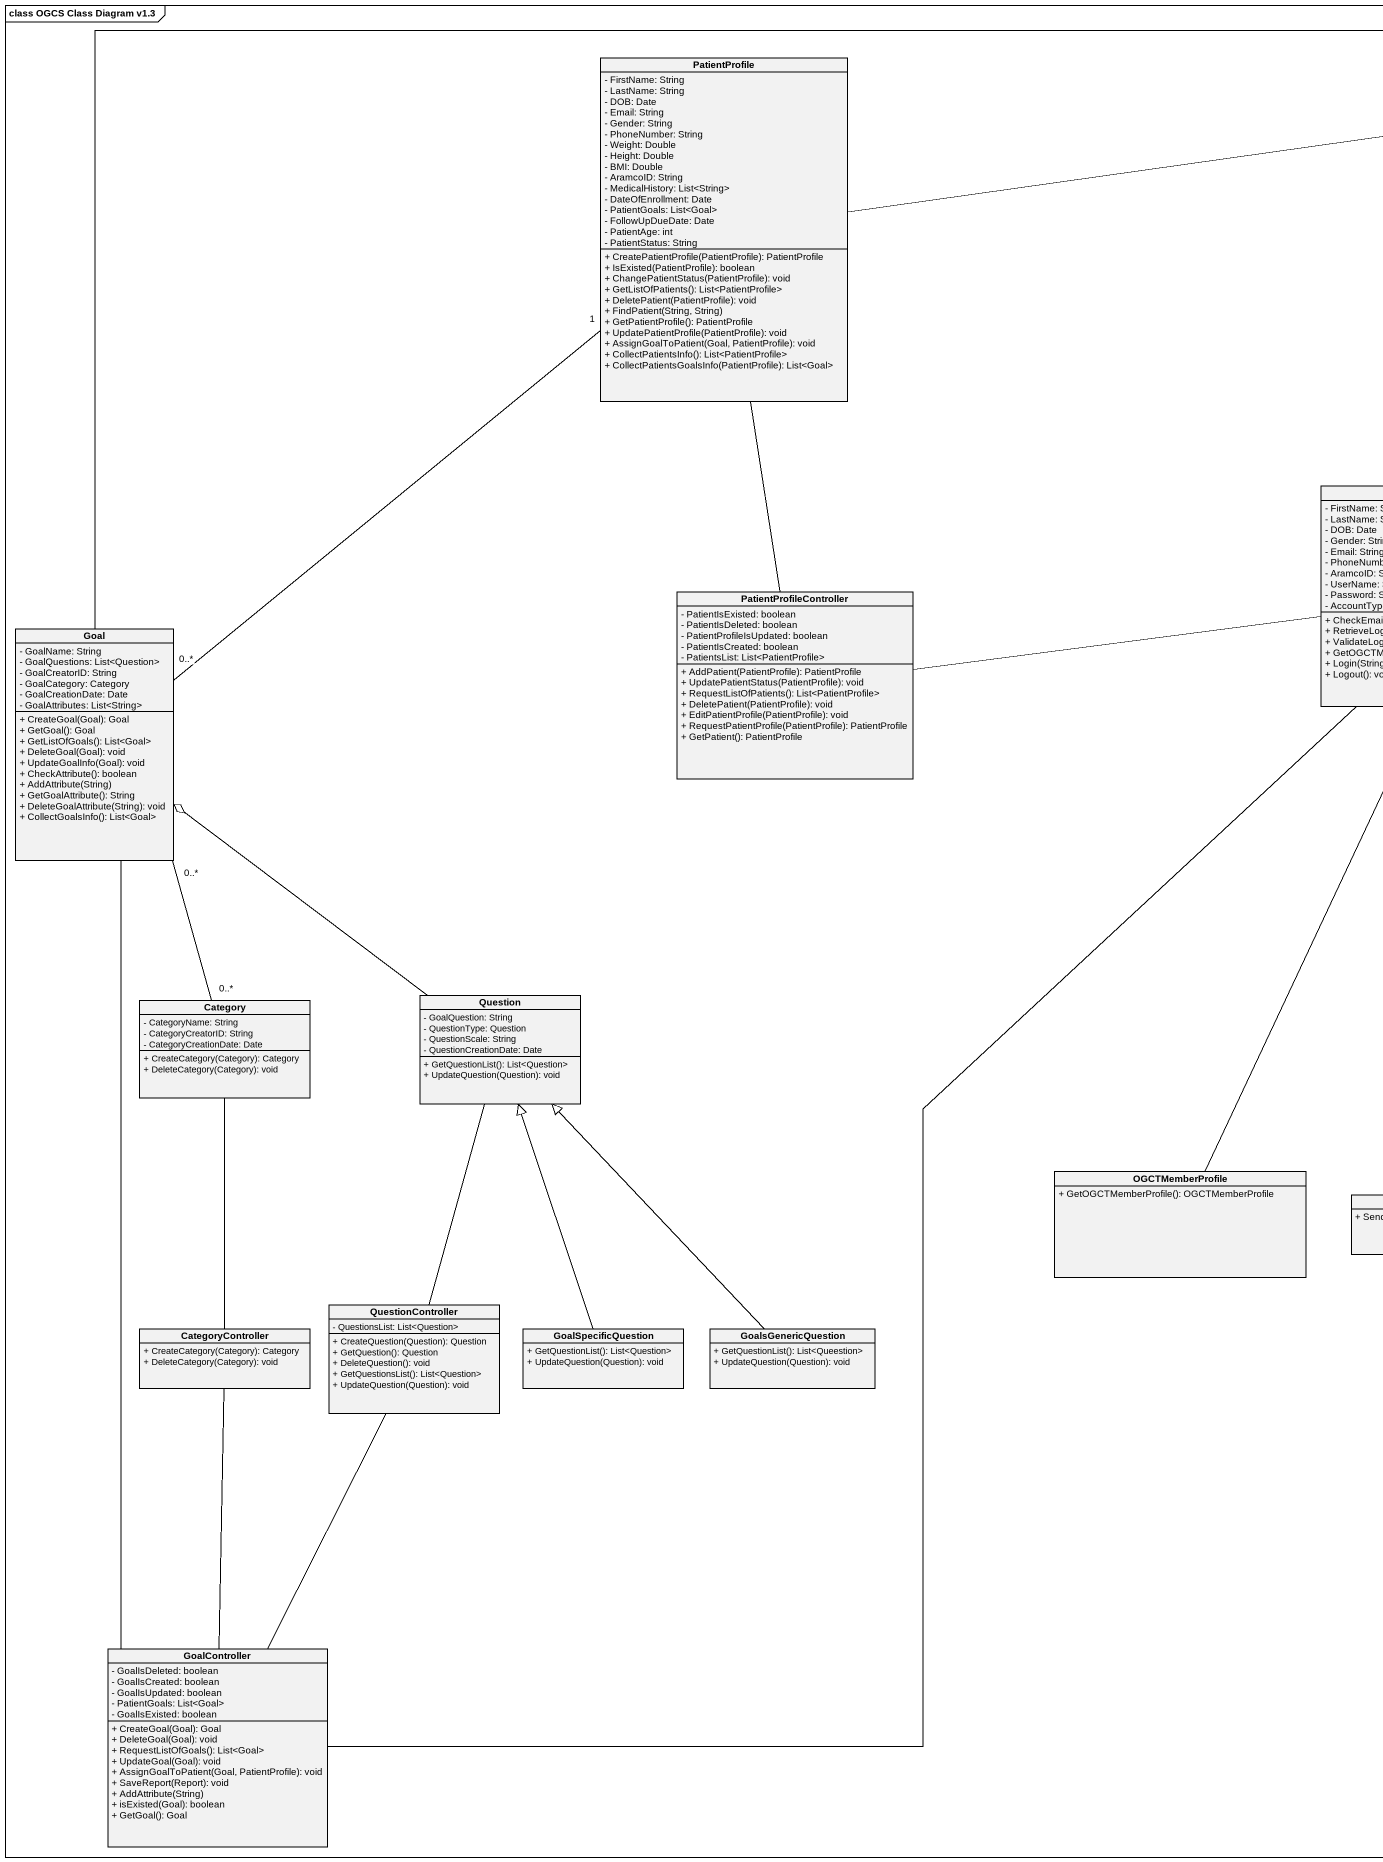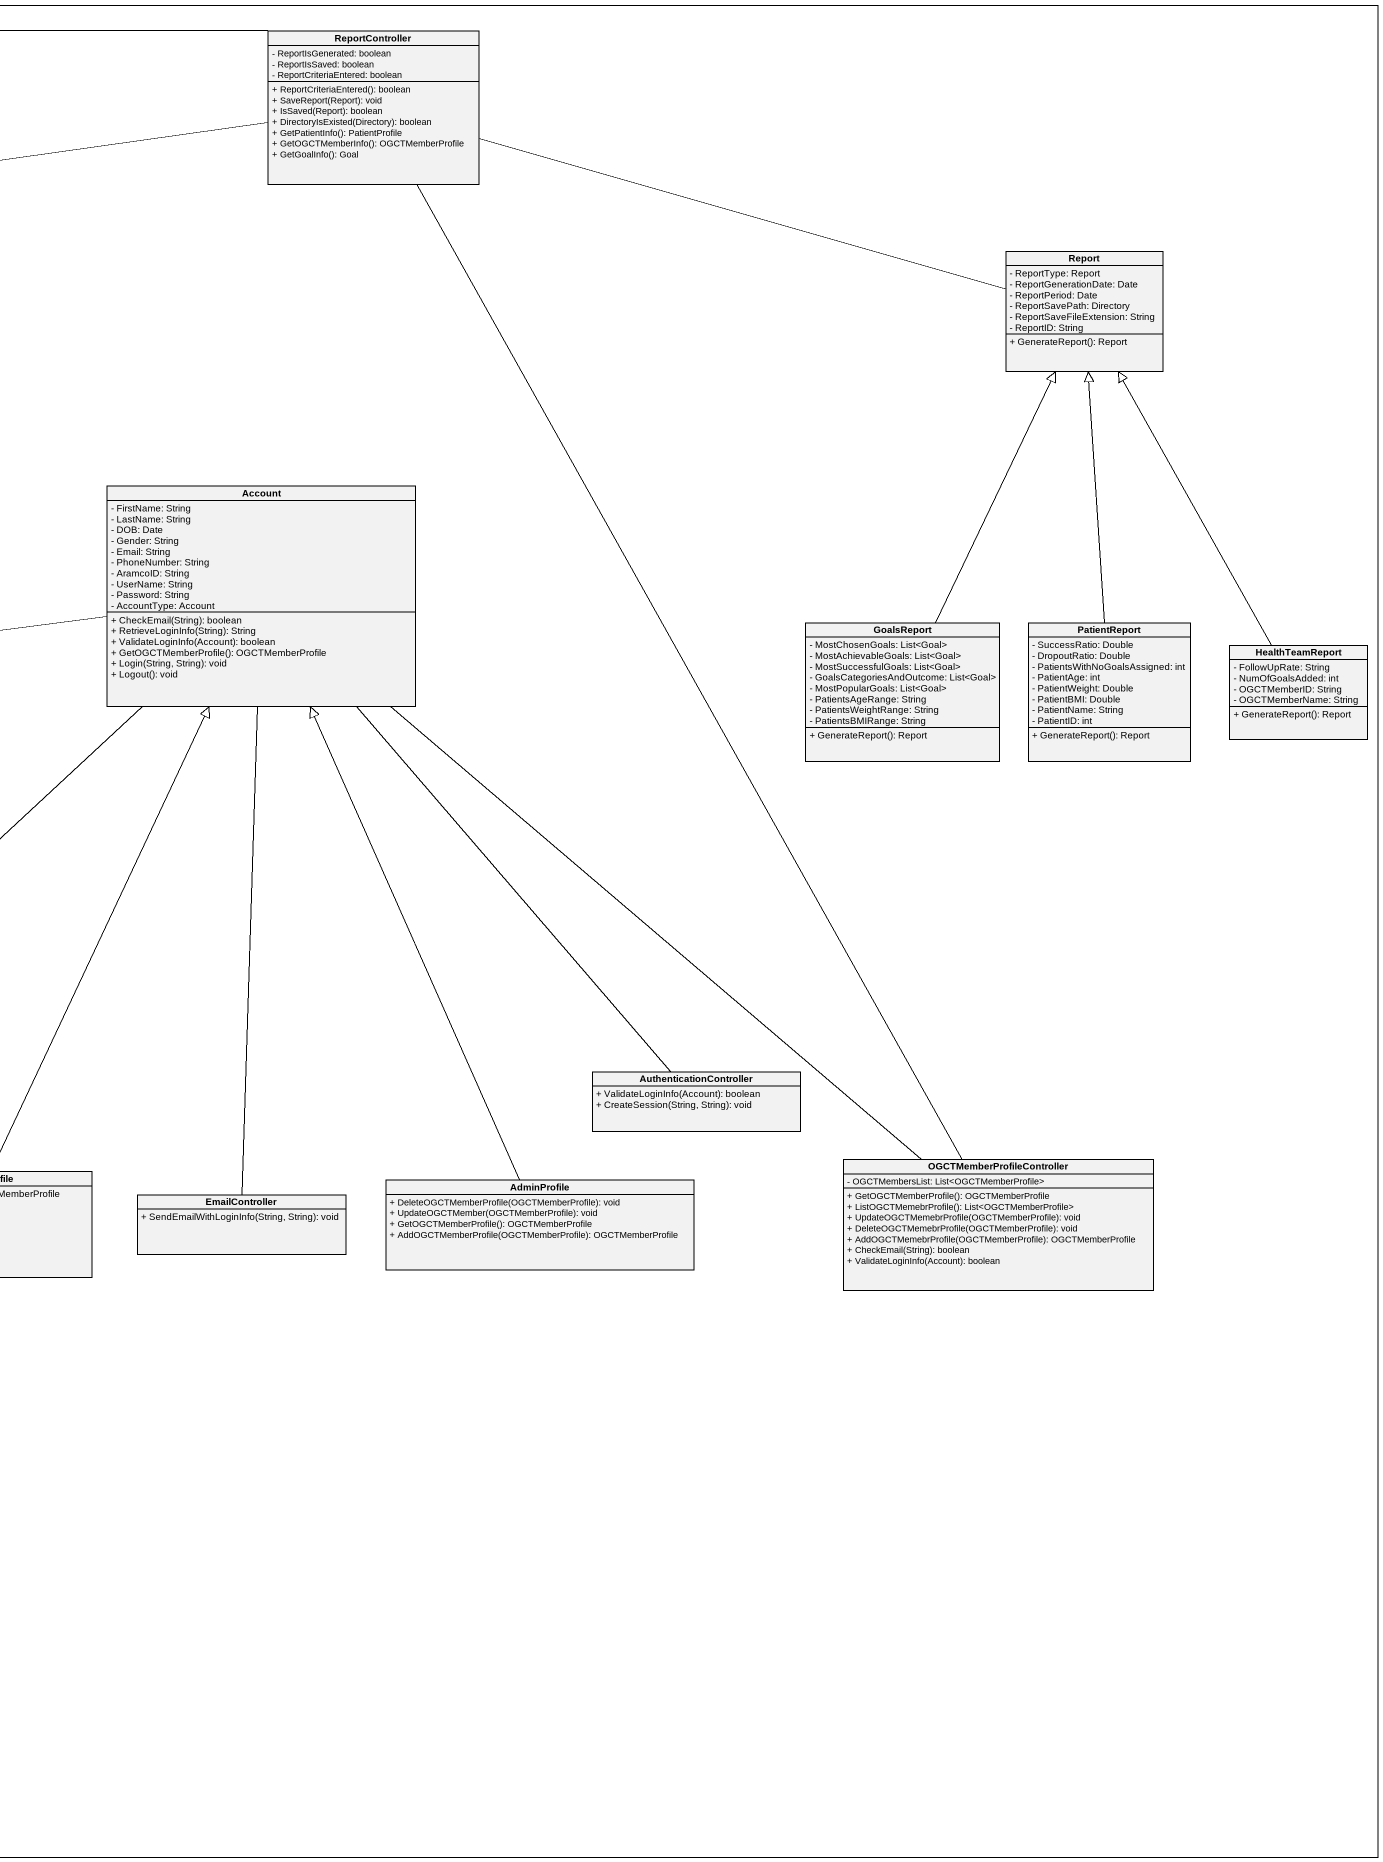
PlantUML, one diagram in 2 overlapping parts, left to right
@startuml
mainframe class OGCS Class Diagram v1.3
hide circle
hide empty members
skinparam classAttributeIconSize 0
class ReportController {
  - ReportIsGenerated: boolean
  - ReportIsSaved: boolean
  - ReportCriteriaEntered: boolean
  + ReportCriteriaEntered(): boolean
  + SaveReport(Report): void
  + IsSaved(Report): boolean
  + DirectoryIsExisted(Directory): boolean
  + GetPatientInfo(): PatientProfile
  + GetOGCTMemberInfo(): OGCTMemberProfile
  + GetGoalInfo(): Goal
}
class PatientProfile {
  - FirstName: String
  - LastName: String
  - DOB: Date
  - Email: String
  - Gender: String
  - PhoneNumber: String
  - Weight: Double
  - Height: Double
  - BMI: Double
  - AramcoID: String
  - MedicalHistory: List<String>
  - DateOfEnrollment: Date
  - PatientGoals: List<Goal>
  - FollowUpDueDate: Date
  - PatientAge: int
  - PatientStatus: String
  + CreatePatientProfile(PatientProfile): PatientProfile
  + IsExisted(PatientProfile): boolean
  + ChangePatientStatus(PatientProfile): void
  + GetListOfPatients(): List<PatientProfile>
  + DeletePatient(PatientProfile): void
  + FindPatient(String, String)
  + GetPatientProfile(): PatientProfile
  + UpdatePatientProfile(PatientProfile): void
  + AssignGoalToPatient(Goal, PatientProfile): void
  + CollectPatientsInfo(): List<PatientProfile>
  + CollectPatientsGoalsInfo(PatientProfile): List<Goal>
}
class Report {
  - ReportType: Report
  - ReportGenerationDate: Date
  - ReportPeriod: Date
  - ReportSavePath: Directory
  - ReportSaveFileExtension: String
  - ReportID: String
  + GenerateReport(): Report
}
class Account {
  - FirstName: String
  - LastName: String
  - DOB: Date
  - Gender: String
  - Email: String
  - PhoneNumber: String
  - AramcoID: String
  - UserName: String
  - Password: String
  - AccountType: Account
  + CheckEmail(String): boolean
  + RetrieveLoginInfo(String): String
  + ValidateLoginInfo(Account): boolean
  + GetOGCTMemberProfile(): OGCTMemberProfile
  + Login(String, String): void
  + Logout(): void
}
class PatientProfileController {
  - PatientIsExisted: boolean
  - PatientIsDeleted: boolean
  - PatientProfileIsUpdated: boolean
  - PatientIsCreated: boolean
  - PatientsList: List<PatientProfile>
  + AddPatient(PatientProfile): PatientProfile
  + UpdatePatientStatus(PatientProfile): void
  + RequestListOfPatients(): List<PatientProfile>
  + DeletePatient(PatientProfile): void
  + EditPatientProfile(PatientProfile): void
  + RequestPatientProfile(PatientProfile): PatientProfile
  + GetPatient(): PatientProfile
}
class GoalsReport {
  - MostChosenGoals: List<Goal>
  - MostAchievableGoals: List<Goal>
  - MostSuccessfulGoals: List<Goal>
  - GoalsCategoriesAndOutcome: List<Goal>
  - MostPopularGoals: List<Goal>
  - PatientsAgeRange: String
  - PatientsWeightRange: String
  - PatientsBMIRange: String
  + GenerateReport(): Report
}
class PatientReport {
  - SuccessRatio: Double
  - DropoutRatio: Double
  - PatientsWithNoGoalsAssigned: int
  - PatientAge: int
  - PatientWeight: Double
  - PatientBMI: Double
  - PatientName: String
  - PatientID: int
  + GenerateReport(): Report
}
class Goal {
  - GoalName: String
  - GoalQuestions: List<Question>
  - GoalCreatorID: String
  - GoalCategory: Category
  - GoalCreationDate: Date
  - GoalAttributes: List<String>
  + CreateGoal(Goal): Goal
  + GetGoal(): Goal
  + GetListOfGoals(): List<Goal>
  + DeleteGoal(Goal): void
  + UpdateGoalInfo(Goal): void
  + CheckAttribute(): boolean
  + AddAttribute(String)
  + GetGoalAttribute(): String
  + DeleteGoalAttribute(String): void
  + CollectGoalsInfo(): List<Goal>
}
class HealthTeamReport {
  - FollowUpRate: String
  - NumOfGoalsAdded: int
  - OGCTMemberID: String
  - OGCTMemberName: String
  + GenerateReport(): Report
}
class Category {
  - CategoryName: String
  - CategoryCreatorID: String
  - CategoryCreationDate: Date
  + CreateCategory(Category): Category
  + DeleteCategory(Category): void
}
class Question {
  - GoalQuestion: String
  - QuestionType: Question
  - QuestionScale: String
  - QuestionCreationDate: Date
  + GetQuestionList(): List<Question>
  + UpdateQuestion(Question): void
}
class AuthenticationController {
  + ValidateLoginInfo(Account): boolean
  + CreateSession(String, String): void
}
class OGCTMemberProfileController {
  - OGCTMembersList: List<OGCTMemberProfile>
  + GetOGCTMemberProfile(): OGCTMemberProfile
  + ListOGCTMemebrProfile(): List<OGCTMemberProfile>
  + UpdateOGCTMemebrProfile(OGCTMemberProfile): void
  + DeleteOGCTMemebrProfile(OGCTMemberProfile): void
  + AddOGCTMemebrProfile(OGCTMemberProfile): OGCTMemberProfile
  + CheckEmail(String): boolean
  + ValidateLoginInfo(Account): boolean
}
class OGCTMemberProfile {
  + GetOGCTMemberProfile(): OGCTMemberProfile
}
class EmailController {
  + SendEmailWithLoginInfo(String, String): void
}
class AdminProfile {
  + DeleteOGCTMemberProfile(OGCTMemberProfile): void
  + UpdateOGCTMember(OGCTMemberProfile): void
  + GetOGCTMemberProfile(): OGCTMemberProfile
  + AddOGCTMemberProfile(OGCTMemberProfile): OGCTMemberProfile
}
class QuestionController {
  - QuestionsList: List<Question>
  + CreateQuestion(Question): Question
  + GetQuestion(): Question
  + DeleteQuestion(): void
  + GetQuestionsList(): List<Question>
  + UpdateQuestion(Question): void
}
class CategoryController {
  + CreateCategory(Category): Category
  + DeleteCategory(Category): void
}
class GoalSpecificQuestion {
  + GetQuestionList(): List<Question>
  + UpdateQuestion(Question): void
}
class GoalsGenericQuestion {
  + GetQuestionList(): List<Queestion>
  + UpdateQuestion(Question): void
}
class GoalController {
  - GoalIsDeleted: boolean
  - GoalIsCreated: boolean
  - GoalIsUpdated: boolean
  - PatientGoals: List<Goal>
  - GoalIsExisted: boolean
  + CreateGoal(Goal): Goal
  + DeleteGoal(Goal): void
  + RequestListOfGoals(): List<Goal>
  + UpdateGoal(Goal): void
  + AssignGoalToPatient(Goal, PatientProfile): void
  + SaveReport(Report): void
  + AddAttribute(String)
  + isExisted(Goal): boolean
  + GetGoal(): Goal
}
ReportController -left- PatientProfile
ReportController -right- Report
ReportController -left- Goal
ReportController -- OGCTMemberProfileController
PatientProfile "1" -- "0..*" Goal
Account -left- PatientProfileController
Account -- GoalController
PatientProfileController -up- PatientProfile
GoalsReport -up-|> Report
PatientReport -up-|> Report
Goal "0..*" -- "0..*" Category
HealthTeamReport -up-|> Report
Question -up-o Goal
AuthenticationController -up- Account
OGCTMemberProfileController -up- Account
OGCTMemberProfile -up-|> Account
EmailController -up- Account
AdminProfile -up-|> Account
QuestionController -up- Question
CategoryController -up- Category
GoalSpecificQuestion -up-|> Question
GoalsGenericQuestion -up-|> Question
GoalController -up- Goal
GoalController -up- QuestionController
GoalController -up- CategoryController
@enduml
